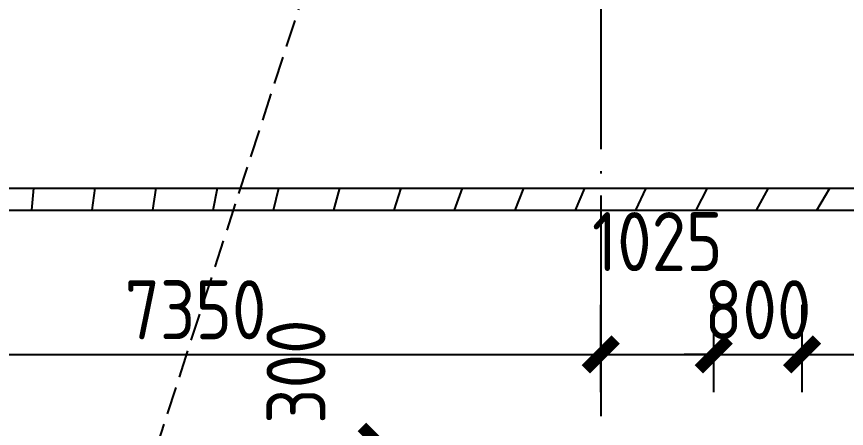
# Model space of a CAD drawing. Header units: inches. Extents: x 0 to 1813292486, y 0 to 3473589894.
# Drawn here: x 600434187 to 600441714, y 3473236239 to 3473239974 of the extents above; entities that cross this region are included whole.
import ezdxf

# ---------------------------------------------------------------- set-up
doc = ezdxf.new("R2010")
doc.units = ezdxf.units.IN
doc.header["$LTSCALE"] = 1000
doc.header["$MEASUREMENT"] = 0
doc.linetypes.add('AX-MALL-DIM-P02$0$DASH', pattern=[0.35, 0.25, -0.1])
doc.linetypes.add('AX-MALL-GIRD-200$0$DOTE', pattern=[2.4200000000000004, 2, -0.2, 0.02, -0.2])
for name, color, linetype in [('A-Anno-Note', 241, 'Continuous'), ('AX-MALL-DIM-P02$0$A-Anno-Dims', 3, 'Continuous'), ('AX-MALL-DIM-P02$0$A-Detl-Patt', 8, 'Continuous'), ('AX-MALL-DIM-P02$0$A-Detl-Thin', 131, 'Continuous'), ('AX-MALL-GIRD-200$0$A-Grid', 222, 'AX-MALL-GIRD-200$0$DOTE'), ('AX-MALL-P02-200$0$A-Anno-Note', 241, 'Continuous'), ('AX-MALL-WALL-P02$0$A-Anno-Note', 241, 'Continuous'), ('AX-MALL-WALL-P02-QT$0$A-Wall', 2, 'Continuous'), ('AX-MALL-WALL-P02-QT$0$A-Wall-Patt', 13, 'Continuous'), ('AX-MALL-WALL-P02-QT$0$A-Wind', 4, 'Continuous'), ('AX-MALL-ZTKD-P02$0$A-Anno-Note', 241, 'Continuous')]:
    doc.layers.add(name, color=color, linetype=linetype)
doc.styles.add('AX-MALL-DIM-P02$0$_TCH_DIM_T3', font='gbenor.shx')
doc.dimstyles.new('AX-MALL-DIM-P02$0$_TCH_ARCH&&180', dxfattribs={"dimtxt": 535.5, "dimasz": 270, "dimexe": 450, "dimexo": 450, "dimgap": 137.25, "dimtad": 1, "dimdec": 0, "dimzin": 0, "dimdsep": 46, "dimtxsty": 'AX-MALL-DIM-P02$0$_TCH_DIM_T3', "dimblk": 'AX-MALL-DIM-P02$0$_ArchTick', "dimcen": 0.09, "dimclrt": 7, "dimazin": 2, "dimtfac": 1, "dimtdec": 0, "dimtix": 1, "dimtmove": 2, "dimatfit": 3, "dimfxl": 500, "dimtolj": 1, "dimtzin": 0, "dimarcsym": 0})

# ---------------------------------------------------------------- blocks, each defined once
blk = doc.blocks.new('AX-MALL-GIRD-200')
at = {"layer": 'AX-MALL-GIRD-200$0$A-Grid'}
blk.add_line((600283558.4606664, 3473206751.616964), (600244828.9217169, 3473102787.889884), dxfattribs=at)
blk = doc.blocks.new('AX-MALL-WALL-P02-QT')
at = {"layer": 'AX-MALL-WALL-P02-QT$0$A-Wall-Patt'}
h = blk.add_hatch(dxfattribs=at)
h.set_pattern_fill('普通砖', color=256, scale=200, style=0)
h.set_pattern_definition([(45, (0, 359.0227), (-353.55353201463, 353.55353201463), [])])
h.paths.add_polyline_path([(600249245.8663839, 3473149878.706426), (600248988.6301883, 3473149761.107363), (600267121.2858288, 3473143006.161069), (600267167.8315398, 3473143131.106155), (600267097.3955805, 3473143228.487982)])
at = {"layer": 'AX-MALL-WALL-P02-QT$0$A-Wall'}
for p, q in [((600249245.8663839, 3473149878.706426), (600267097.3955805, 3473143228.487982)), ((600248988.6301883, 3473149761.107363), (600267121.2858288, 3473143006.161069))]:
    blk.add_line(p, q, dxfattribs=at)
at = {"layer": 'AX-MALL-WALL-P02-QT$0$A-Wind'}
blk.add_blockref('AX-MALL-GIRD-200', (0, 0), dxfattribs=at)
blk = doc.blocks.new('AX-MALL-WALL-P02')
at = {"layer": 'AX-MALL-WALL-P02$0$A-Anno-Note'}
blk.add_blockref('AX-MALL-WALL-P02-QT', (0, 0), dxfattribs=at)
blk = doc.blocks.new('AX-MALL-ZTKD-P02')
at = {"layer": 'AX-MALL-ZTKD-P02$0$A-Anno-Note'}
blk.add_blockref('AX-MALL-GIRD-200', (0, 0), dxfattribs=at)
blk = doc.blocks.new('AX-MALL-DIM-P02$0$_ArchTick')
at = {"color": 0, "linetype": 'ByBlock', "const_width": 0.4}
blk.add_lwpolyline([(-0.5, -0.5), (0.5, 0.5)], dxfattribs=at)
blk = doc.blocks.new('*D536')
at = {"layer": 'AX-MALL-DIM-P02$0$A-Anno-Dims', "color": 0, "lineweight": -2, "transparency": 16777216}
for p, q in [((600253238.6309721, 3473146417.083834), (600253515.0728695, 3473147159.151278)), ((600253357.9810953, 3473146737.461613), (600260245.5789745, 3473144171.629303)), ((600260126.2288511, 3473143851.251524), (600260402.6707487, 3473144593.318969))]:
    blk.add_line(p, q, dxfattribs=at)
at = {"layer": 'AX-MALL-DIM-P02$0$A-Anno-Dims', "color": 0, "lineweight": -2, "transparency": 16777216, "xscale": 270, "yscale": 270, "zscale": 270}
for p, rotation in [((600253357.9810953, 3473146737.461613), 159.5681613335659), ((600260245.5789745, 3473144171.629303), 339.5681613335659)]:
    blk.add_blockref('AX-MALL-DIM-P02$0$_ArchTick', p, dxfattribs=dict(at, rotation=rotation))
at = {"layer": 'AX-MALL-DIM-P02$0$A-Anno-Dims', "color": 7, "transparency": 16777216, "insert": (600256943.1626316, 3473145834.066157), "char_height": 535.5, "attachment_point": 5, "rotation": 339.5681613335659, "style": 'AX-MALL-DIM-P02$0$_TCH_DIM_T3'}
blk.add_mtext('\\A1;7350', dxfattribs=at)
blk = doc.blocks.new('*D537')
at = {"layer": 'AX-MALL-DIM-P02$0$A-Anno-Dims', "color": 0, "lineweight": -2, "transparency": 16777216}
for p, q in [((600260126.2288511, 3473143851.251524), (600260402.6707487, 3473144593.318969)), ((600260245.5789745, 3473144171.629303), (600261206.0943246, 3473143813.809151)), ((600261086.7442012, 3473143493.431372), (600261363.1860988, 3473144235.498817))]:
    blk.add_line(p, q, dxfattribs=at)
at = {"layer": 'AX-MALL-DIM-P02$0$A-Anno-Dims', "color": 0, "lineweight": -2, "transparency": 16777216, "xscale": 270, "yscale": 270, "zscale": 270}
for p, rotation in [((600260245.5789745, 3473144171.629303), 159.5681613376306), ((600261206.0943246, 3473143813.809151), 339.5681613376306)]:
    blk.add_blockref('AX-MALL-DIM-P02$0$_ArchTick', p, dxfattribs=dict(at, rotation=rotation))
at = {"layer": 'AX-MALL-DIM-P02$0$A-Anno-Dims', "color": 7, "transparency": 16777216, "insert": (600261082.9542131, 3473144951.348582), "char_height": 535.5, "attachment_point": 5, "rotation": 339.56816133763056, "style": 'AX-MALL-DIM-P02$0$_TCH_DIM_T3'}
blk.add_mtext('\\A1;1025', dxfattribs=at)
blk = doc.blocks.new('*D538')
at = {"layer": 'AX-MALL-DIM-P02$0$A-Anno-Dims', "color": 0, "lineweight": -2, "transparency": 16777216}
for p, q in [((600261086.744201, 3473143493.431372), (600261363.1860983, 3473144235.498817)), ((600261836.4147191, 3473143214.157107), (600262112.8566165, 3473143956.224552)), ((600261206.0943244, 3473143813.809151), (600260953.0805247, 3473143908.064215)), ((600261206.0943244, 3473143813.809151), (600261955.7648425, 3473143534.534885)), ((600261955.7648425, 3473143534.534885), (600262208.7786422, 3473143440.279821))]:
    blk.add_line(p, q, dxfattribs=at)
at = {"layer": 'AX-MALL-DIM-P02$0$A-Anno-Dims', "color": 0, "lineweight": -2, "transparency": 16777216, "xscale": 270, "yscale": 270, "zscale": 270}
for p, rotation in [((600261206.0943244, 3473143813.809151), 339.5681613285804), ((600261955.7648425, 3473143534.534885), 159.5681613285804)]:
    blk.add_blockref('AX-MALL-DIM-P02$0$_ArchTick', p, dxfattribs=dict(at, rotation=rotation))
at = {"layer": 'AX-MALL-DIM-P02$0$A-Anno-Dims', "color": 7, "transparency": 16777216, "insert": (600261722.3121802, 3473144053.692718), "char_height": 535.5, "attachment_point": 5, "rotation": 339.5681613285804, "style": 'AX-MALL-DIM-P02$0$_TCH_DIM_T3'}
blk.add_mtext('\\A1;800', dxfattribs=at)
blk = doc.blocks.new('*D539')
at = {"layer": 'AX-MALL-DIM-P02$0$A-Anno-Dims', "color": 0, "lineweight": -2, "transparency": 16777216}
for p, q in [((600261836.4147195, 3473143214.157106), (600262112.8566169, 3473143956.224551)), ((600262562.6580341, 3473142943.610162), (600262839.0999315, 3473143685.677607)), ((600261955.7648426, 3473143534.534885), (600262682.0081573, 3473143263.98794))]:
    blk.add_line(p, q, dxfattribs=at)
at = {"layer": 'AX-MALL-DIM-P02$0$A-Anno-Dims', "color": 0, "lineweight": -2, "transparency": 16777216, "xscale": 270, "yscale": 270, "zscale": 270}
for p, rotation in [((600261955.7648426, 3473143534.534885), 159.5681613304168), ((600262682.0081573, 3473143263.98794), 339.5681613304168)]:
    blk.add_blockref('AX-MALL-DIM-P02$0$_ArchTick', p, dxfattribs=dict(at, rotation=rotation))
at = {"layer": 'AX-MALL-DIM-P02$0$A-Anno-Dims', "color": 7, "transparency": 16777216, "insert": (600263514.2082118, 3473143677.473392), "char_height": 535.5, "attachment_point": 5, "rotation": 339.56816133041684, "style": 'AX-MALL-DIM-P02$0$_TCH_DIM_T3'}
blk.add_mtext('\\A1;775', dxfattribs=at)
blk = doc.blocks.new('*D548')
at = {"layer": 'AX-MALL-DIM-P02$0$A-Anno-Dims', "color": 0, "lineweight": -2, "transparency": 16777216}
for p, q in [((600258739.9034505, 3473143567.346814), (600257538.8336293, 3473144014.780564)), ((600257646.3397462, 3473143014.309455), (600257960.5232954, 3473143857.68879)), ((600258425.7199012, 3473142723.967478), (600257224.6500801, 3473143171.401229))]:
    blk.add_line(p, q, dxfattribs=at)
at = {"layer": 'AX-MALL-DIM-P02$0$A-Anno-Dims', "color": 0, "lineweight": -2, "transparency": 16777216, "xscale": 270, "yscale": 270, "zscale": 270}
for p, rotation in [((600257960.5232954, 3473143857.68879), 69.56816134386392), ((600257646.3397462, 3473143014.309455), 249.5681613438639)]:
    blk.add_blockref('AX-MALL-DIM-P02$0$_ArchTick', p, dxfattribs=dict(at, rotation=rotation))
at = {"layer": 'AX-MALL-DIM-P02$0$A-Anno-Dims', "color": 7, "transparency": 16777216, "insert": (600257318.4824501, 3473143616.65688), "char_height": 535.5, "attachment_point": 5, "rotation": 69.56816134386392, "style": 'AX-MALL-DIM-P02$0$_TCH_DIM_T3'}
blk.add_mtext('\\A1;900', dxfattribs=at)
blk = doc.blocks.new('*D549')
at = {"layer": 'AX-MALL-DIM-P02$0$A-Anno-Dims', "color": 0, "lineweight": -2, "transparency": 16777216}
for p, q in [((600258844.6312999, 3473143848.473258), (600257643.5614785, 3473144295.907009)), ((600257960.5232954, 3473143857.688791), (600258065.2511446, 3473144138.815235)), ((600258739.9034506, 3473143567.346814), (600257538.8336293, 3473144014.780565))]:
    blk.add_line(p, q, dxfattribs=at)
at = {"layer": 'AX-MALL-DIM-P02$0$A-Anno-Dims', "color": 0, "lineweight": -2, "transparency": 16777216, "xscale": 270, "yscale": 270, "zscale": 270}
for p, rotation in [((600258065.2511446, 3473144138.815235), 69.56816134442619), ((600257960.5232954, 3473143857.688791), 249.5681613444262)]:
    blk.add_blockref('AX-MALL-DIM-P02$0$_ArchTick', p, dxfattribs=dict(at, rotation=rotation))
at = {"layer": 'AX-MALL-DIM-P02$0$A-Anno-Dims', "color": 7, "transparency": 16777216, "insert": (600257600.7654297, 3473144990.014382), "char_height": 535.5, "attachment_point": 5, "rotation": 69.56816134442617, "style": 'AX-MALL-DIM-P02$0$_TCH_DIM_T3'}
blk.add_mtext('\\A1;300', dxfattribs=at)
blk = doc.blocks.new('AX-MALL-DIM-P02')
at = {"layer": 'AX-MALL-DIM-P02$0$A-Detl-Patt', "linetype": 'AX-MALL-DIM-P02$0$DASH'}
blk.add_line((600250288.1583741, 3473137359.134986), (600261468.8150907, 3473151465.619942), dxfattribs=at)
at = {"layer": 'AX-MALL-DIM-P02$0$A-Detl-Thin'}
blk.add_blockref('AX-MALL-ZTKD-P02', (-2.384185791015625e-06, 9.5367431640625e-07), dxfattribs=at)
at = {"layer": 'AX-MALL-DIM-P02$0$A-Anno-Dims'}
for p1, p2, distance, picture, middle in [((600253081.5391978, 3473145995.394167), (600259969.1370771, 3473143429.561858), 791.8864914037972, '*D536', (600256943.1626316, 3473145834.066157)), ((600260929.6524271, 3473143071.741706), (600261679.3229451, 3473142792.467441), 791.88649051012, '*D538', (600261722.3121802, 3473144053.692718))]:
    dim = blk.add_aligned_dim(p1=p1, p2=p2, distance=distance, dimstyle='AX-MALL-DIM-P02$0$_TCH_ARCH&&180', dxfattribs=at)
    dim.commit()
    dim.dimension.update_dxf_attribs({"geometry": picture, "text_midpoint": middle})
for base, p1, p2, angle, picture, middle in [((600258065.2511446, 3473144138.815235), (600259161.5931165, 3473143410.25504), (600259266.3209658, 3473143691.381484), 69.56816134442617, '*D549', (600257600.7654297, 3473144990.014382)), ((600261206.0943246, 3473143813.809151), (600259969.1370771, 3473143429.561858), (600260929.6524272, 3473143071.741706), 339.56816131265305, '*D537', (600261082.9542131, 3473144951.348582)), ((600257960.5232954, 3473143857.68879), (600258847.4095674, 3473142566.875704), (600259161.5931165, 3473143410.25504), 69.56816136505832, '*D548', (600257318.4824501, 3473143616.65688)), ((600262682.0081573, 3473143263.98794), (600261679.3229452, 3473142792.467441), (600262405.56626, 3473142521.920496), 339.56816129738206, '*D539', (600263514.2082118, 3473143677.473392))]:
    dim = blk.add_linear_dim(base=base, p1=p1, p2=p2, angle=angle, dimstyle='AX-MALL-DIM-P02$0$_TCH_ARCH&&180', dxfattribs=at)
    dim.commit()
    dim.dimension.update_dxf_attribs({"geometry": picture, "text_midpoint": middle, "dimtype": 129})
blk = doc.blocks.new('AX-MALL-P02-200')
at = {"layer": 'AX-MALL-P02-200$0$A-Anno-Note'}
blk.add_blockref('AX-MALL-WALL-P02', (0, 0), dxfattribs=at)
blk.add_blockref('AX-MALL-DIM-P02', (0, 0), dxfattribs=at)

msp = doc.modelspace()

# ---------------------------------------------------------------- block references
at = {"layer": 'A-Anno-Note', "rotation": 20.43183869077545}
msp.add_blockref('AX-MALL-P02-200', (1250392458.527329, 9048125.682563305), dxfattribs=at)

doc.saveas('drawing.dxf')
